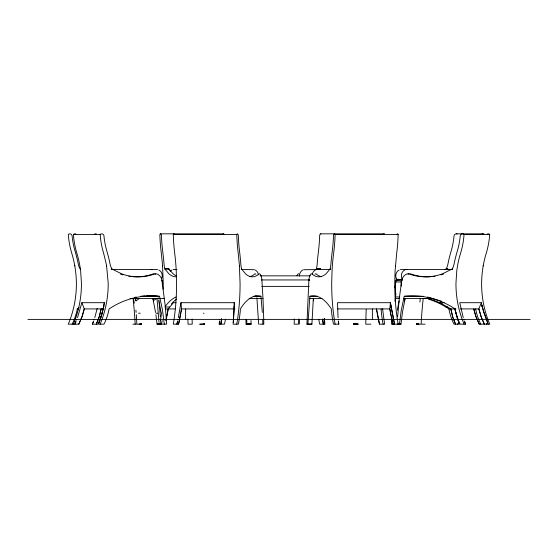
<?xml version="1.0" encoding="UTF-8"?>
<svg xmlns="http://www.w3.org/2000/svg" width="558" height="558" viewBox="0 0 558 558"><rect width="100%" height="100%" fill="white"/><g stroke="black" fill="none" stroke-linecap="round" stroke-linejoin="round"><path stroke-width="0.84" d="M233.286 322.643L234.29 305.937L233.111 324.17L238.357 324.17A54.105 20.269 90 0 0 240.435 308.923L242.123 306.321A87.69 32.845 -90 0 1 251.267 297.54L253.186 296.675A87.69 32.845 90 0 1 260.97 296.284L262.316 312.445M234.179 307.8L234.269 302.694L180.973 302.694L178.288 317.628M204.514 323.452L204.535 323.919C204.856 323.221 203.837 324.428 203.098 324.17M251.065 323.919L246.859 323.919C244.376 324.463 249.217 324.01 251.072 324.17L250.988 320.48M234.283 307.653L234.269 302.694L234.667 304.25M357.699 323.919L353.465 323.919C353.144 323.228 354.17 324.428 354.902 324.17M313.331 298.565L311.908 324.128L311.127 324.17A18.149 1.004 1.3 0 0 306.928 324.17L308.902 279.593A9.556 3.732 -90 0 1 310.394 274.71A5.594 2.183 -90 0 1 311.796 273.832A56.574 22.104 90 0 0 326.053 273.79L330.113 268.97A14.996 5.859 -90 0 0 330.901 264.053A124.274 48.56 -90 0 1 332.149 252.035A74.542 29.128 90 0 0 333.475 236.355L333.51 235.56A2.539 0.99 -90 0 1 335.1 234.451L398.147 234.451L398.119 235.33A77.736 30.376 -90 0 1 396.675 253.332L395.078 271L394.743 283.066A96.876 37.853 -90 0 0 398.168 324.17M313.484 300.281L313.45 300.504M335.1 234.451L335.072 235.33A77.736 30.376 -90 0 1 333.628 253.332A96.876 37.853 90 0 0 332.031 271L331.696 283.066A96.876 37.853 -90 0 0 335.121 324.17M404.613 300.281L404.592 300.811L405.129 298.509L404.466 300.504M135.845 300.281L136.18 300.727L139.493 298.418L134.91 298.565M299.332 324.17L299.527 319.462M353.465 323.919L353.486 323.452M307.883 324.17L309.899 296.284L317.683 296.284M141.509 323.452L141.551 323.919C141.899 323.298 140.079 324.289 139.102 324.17M159.037 323.452L159.086 323.919C159.483 323.277 157.754 324.275 157.056 324.149L166.556 324.17A401.474 369.556 -90 0 0 165.224 305.756L161.708 279.056A9.556 8.795 90 0 0 158.388 274.71A5.594 5.148 -90 0 0 155.082 273.832A56.574 52.075 -90 0 1 121.484 273.79L111.928 268.97A18.149 6.103 -57.2 0 0 111.251 268.844M418.235 323.919L416.449 323.919C416.108 323.305 417.914 324.275 418.898 324.17M479.21 324.17L475.751 316.114L473.728 308.923L475.974 316.756L479.21 324.17L489.743 324.17A96.876 89.817 -90 0 1 481.617 283.066C481.728 272.995 483.291 262.964 486.206 253.332A77.736 72.073 -90 0 0 489.631 235.33L489.694 234.451L464.033 234.451L463.977 235.33A77.736 72.073 -90 0 1 460.545 253.332A96.876 89.817 -90 0 0 456.758 271L455.963 283.066A96.876 89.817 -90 0 0 464.089 324.17M397.624 316.798L399.277 298.418L401.879 279.593A9.556 8.858 90 0 1 405.408 274.71A5.594 5.182 -90 0 1 408.742 273.832A56.574 52.459 90 0 0 442.578 273.79L452.203 268.97A17.926 5.775 57.4 0 1 452.852 268.844M416.449 323.919L416.491 323.452M399.451 324.17L401.286 310.115L404.236 296.284L423.048 296.284M391.835 317.53A401.474 369.556 90 0 0 391.444 324.17L400.965 324.17L402.437 312.438L404.669 300.853M395.001 301.355L395.943 293.508M419.902 302.087L420.293 298.418M219.692 320.132L219.733 319.748M313.463 300.776L313.666 298.558M395.378 265.985L395.441 265.469M221.547 319.281L220.856 324.17L221.547 318.527M395.608 296.019L395.315 298.418L399.668 298.565M219.21 324.17L219.517 321.68L219.21 324.17L224.518 324.17A54.105 21.141 90 0 0 225.439 319.281M394.938 287.705L396.292 279.056A9.556 8.795 -90 0 1 396.508 278.533M99.143 322.643L101.277 316.379L103.802 305.937L102.309 312.871L98.585 324.17L103.997 324.17A54.105 49.802 90 0 0 109.096 308.923L113.246 306.321A87.69 80.715 90 0 1 135.713 297.54L140.435 296.675A87.69 80.715 -90 0 1 159.553 296.284L162.483 310.115L164.303 324.17M313.443 300.741L313.519 300.023M180.973 302.694L181.524 308.923L181.099 311.566M77.52 317.628L81.866 302.694L104.325 302.694L103.488 307.653M176.063 302.694L173.461 302.694L168.181 308.923L167.044 315.472M168.181 308.923L165.991 320.522M180.918 312.633L179.655 319.281M181.524 308.923L178.539 324.17L173.28 324.17A96.876 36.291 -90 0 0 176.565 283.066L176.244 271A96.876 36.291 -90 0 0 174.71 253.332A77.736 29.121 -90 0 1 173.329 235.33L173.301 234.451A2.539 0.949 -90 0 1 174.319 234.06M103.418 307.8L104.325 302.694M397.303 310.115L399.137 300.86M166.793 316.756L166.005 320.438M177.786 320.132L177.869 319.748M179.474 320.132L178.539 324.17M97.197 308.483L94.776 317.628M81.866 302.694L84.272 308.923L82.026 316.756L78.79 324.17L68.257 324.17A96.876 89.817 90 0 0 76.383 283.066C76.272 272.995 74.709 262.964 71.794 253.332A77.736 72.073 90 0 1 68.369 235.33L68.306 234.451A2.539 2.351 -90 0 1 72.087 235.56L72.156 236.355A74.542 69.115 90 0 0 75.309 252.035A124.274 115.22 -90 0 1 78.273 264.053A14.996 13.901 -90 0 0 80.136 268.97A18.149 5.852 -57.4 0 1 80.617 268.872M427.805 297.805L427.616 298.565L423.229 298.418L422.469 305.756A401.474 372.242 -90 0 0 421.13 324.17L425.105 324.17M483.13 265.985L483.27 265.469M84.272 308.923L82.249 316.114L78.79 324.17M397.735 280.137L398.077 279.056M393.704 324.17L394.206 322.643L390.419 302.694L337.506 302.694L338.057 317.628M93.918 320.132L94.058 319.748M92.419 324.17L93.346 321.68L92.419 324.17L97.803 324.17A54.105 50.164 90 0 0 102.944 308.923M463.224 317.628L459.764 302.694L481.303 302.694L478.862 308.923L481.115 316.756L484.372 324.17L481.442 317.628L478.862 308.923L460.287 308.923M324.1 324.17L324.714 322.643L324.337 318.73M76.558 320.132L76.718 319.748M153.534 300.504L157.007 298.418L159.009 322.426M394.52 324.17L390.97 305.937L391.27 307.653M74.821 321.757L75.1 321.136M136.012 300.504L135.824 300.811L135.294 298.509L136.18 300.727L135.643 300.023M320.411 269.34L320.648 268.97L316.414 268.97A14.996 5.615 -90 0 0 317.167 264.053A124.274 46.551 -90 0 1 318.367 252.035A74.542 27.921 90 0 0 319.643 236.355L319.671 235.56A2.539 0.949 -90 0 1 320.927 234.018M404.327 300.727L404.78 300.023M171.362 304.061L171.425 303.991A87.69 34.261 90 0 1 176.502 299.165M486.318 324.17L487.643 322.643L483.207 310.143L481.303 302.694M457.483 324.17L458.857 322.643L454.693 308.483M153.387 300.281L153.408 300.811L152.836 298.523L157.007 298.418M444.921 269.709L446.072 268.97L447.858 268.97L447.279 269.34L447.662 269.521M72.149 324.17A54.105 50.164 -90 0 0 77.29 308.923L79.152 307.758M176.112 297.03L174.933 297.54A87.69 34.261 -90 0 0 165.398 306.321L164.952 306.984L169.639 306.984M246.113 324.114L246.873 324.17A18.149 1.004 -1.3 0 1 251.072 324.17M303.58 269.723L330.427 269.444M311.866 324.149L306.928 324.17M203.809 324.114L204.549 324.17A18.149 1.011 -1.3 0 0 200.315 324.17M173.14 269.605L176.991 269.444M405.98 269.605L407.263 269.444M400.393 269.605L452.524 269.444M169.255 269.298L168.579 269.521L169.778 270.079L173.099 273.79A56.574 22.104 -90 0 0 176.614 276.064M401.718 280.137L401.927 280.116A17.933 2.002 16.2 0 1 402.046 280.102L396.605 280.137A1.96 1.8 -90 0 0 395.483 281.95L395.483 296.954L399.779 296.954M173.301 234.451L236.808 234.451A2.539 0.949 -90 0 1 238.329 235.56L238.364 236.355A74.542 27.921 90 0 0 239.633 252.035A124.274 46.551 -90 0 1 240.833 264.053A14.996 5.615 -90 0 0 241.586 268.97L245.478 273.79A56.574 21.197 90 0 0 259.149 273.832A5.594 2.093 90 0 1 260.495 274.71A9.556 3.578 -90 0 1 261.841 279.056L262.971 298.418L249.147 298.565M357.685 324.17A18.149 1.011 1.3 0 0 353.451 324.17L354.156 324.107M308.839 280.137L309.509 280.116M164.471 298.418L133.355 298.565L134.394 303.161M130.14 298.516L133.062 298.418L133.822 305.756A401.474 372.242 90 0 1 135.162 324.17M400.944 324.149L398.893 324.17A18.149 0.412 3.2 0 0 397.184 324.17M418.207 324.17A18.149 0.425 3.2 0 0 416.421 324.17L418.151 324.107M160.446 233.83L223.493 233.83M320.627 233.83L384.134 233.83M456.43 233.83L483.186 233.83M73.37 324.17A96.876 89.168 90 0 0 81.433 283.066L80.645 271A96.876 89.168 90 0 0 76.885 253.332A77.736 71.557 -90 0 1 73.482 235.33L73.419 234.451L100.182 234.451A2.539 2.337 -90 0 1 103.934 235.56L104.004 236.355A74.542 68.613 90 0 0 107.129 252.035A124.274 114.39 90 0 1 110.072 264.053A14.996 13.804 90 0 0 111.928 268.97M169.778 270.079L169.039 268.97L164.84 268.97A14.996 5.859 90 0 1 164.052 264.053A124.274 48.56 90 0 0 162.803 252.035A74.542 29.128 90 0 1 161.471 236.355L161.443 235.56A2.539 0.99 -90 0 0 159.853 234.451L159.881 235.33A77.736 30.376 -90 0 0 161.325 253.332L162.531 265.029L163.257 283.066A96.876 37.853 -90 0 1 163.201 289.114M111.502 269.444L157.607 269.605M241.44 269.444L254.42 269.723M259.986 275.84L310.192 275.84M396.919 279.649L402.081 279.649M397.826 279.802L402.179 279.809M261.43 279.949L309.585 279.949M395.483 281.95L401.495 281.95M261.737 286.387L309.23 286.387M140.539 296.284L159.553 296.284M253.248 296.284L260.97 296.284M309.662 298.565L321.952 298.565M403.664 298.565L429.325 298.565M444.147 302.694L439.83 302.694L450.829 308.923L452.629 316.756L455.551 324.17L452.915 317.628L450.829 308.923M445.814 306.984L447.809 306.984M77.29 308.923L78.525 308.923M84.202 308.923L103.781 308.923M165.154 308.923L175.142 308.923M181.231 308.923L234.995 308.923M337.611 308.923L389.819 308.923L390.956 315.472M428.502 299.165A87.69 80.715 90 0 1 444.754 306.321L448.904 308.923L455.921 308.923M138.53 313.219L140.267 313.219M156.045 313.219L157.788 313.219M203.307 313.219L204.012 313.219M27.9 319.392L530.1 319.392M132.895 324.17L136.87 324.17A401.474 372.242 90 0 0 136.271 314.586M137.54 324.17L141.579 324.17L139.849 324.107M199.394 324.17L204.549 324.17M259.582 324.17L263.815 324.17A401.474 150.395 -90 0 0 263.271 305.756L262.971 298.418M338.79 324.17L338.483 321.68L338.79 324.17L333.482 324.17A54.105 21.141 90 0 1 331.312 308.923A87.69 34.261 -90 0 0 309.899 296.284M353.451 324.17L358.606 324.17M370.93 324.17L365.769 324.17A401.474 156.868 90 0 1 366.194 309.432M377.082 312.633L379.461 324.17L384.72 324.17A96.876 36.291 90 0 1 382.649 308.72M416.421 324.17L420.46 324.17M465.581 324.17L464.654 321.68L465.581 324.17L460.197 324.17A54.105 50.164 -90 0 1 455.056 308.923A87.69 81.301 -90 0 0 404.236 296.284M157.035 324.17L155.912 314.775M157.37 324.107L159.107 324.17A18.149 0.412 -3.2 0 1 160.816 324.17L160.613 320.48M150.737 269.444L152.439 269.723M152.815 298.565L153.673 300.727L153.22 300.023M398.914 323.919L400.63 324.107M447.279 269.34L447.349 269.298M311.141 323.919L311.859 324.107M427.651 297.037L441.601 301.292M442.389 304.061L442.25 303.991A87.69 80.715 -90 0 0 428.746 298.711M488.264 324.17L483.995 312.871L481.875 305.17M463.942 319.748L464.082 320.132M74.73 265.469L74.87 265.985M106.557 265.469L106.697 265.985M482.489 307.653L482.056 305.937L482.496 307.8M157.816 296.479L157.768 296.284A87.69 80.715 90 0 0 146.601 295.907M158.144 297.805L158.333 298.565M158.863 300.86L161.081 312.445M153.331 300.853L155.563 312.438M379.461 324.17L376.476 308.923L376.901 311.566M454.742 308.581L457.379 318.59L459.415 324.17L454.003 324.17A54.105 49.802 90 0 1 448.904 308.923M391.207 316.756L392.881 324.17L389.819 308.923L390.419 302.694L391.2 307.8M323.131 322.97L323.312 324.17L322.657 319.036M323.082 322.643L322.663 319.281M162.559 265.469L162.622 265.985M338.267 319.748L338.308 320.132M239.403 265.469L239.459 265.985M158.877 299.883L159.037 301.355M324.282 318.59L324.889 324.17L319.643 324.17A54.105 20.269 90 0 1 318.757 319.281M256.75 296.479L256.736 296.284A87.69 32.845 90 0 0 255.438 296.005M256.889 297.805L258.668 324.17M159.183 302.82L160.376 316.798M100.182 234.451L100.245 235.33A77.736 71.557 -90 0 0 103.642 253.332L106.494 265.029L108.196 283.066A96.876 89.168 90 0 1 100.126 324.17M245.89 319.42L246.092 324.128M262.706 319.462L262.902 324.17M246.845 323.452L246.859 323.919M246.776 320.278L246.831 322.426M236.808 234.451L236.829 235.33A77.736 29.121 -90 0 0 238.217 253.332L239.375 265.029L240.066 283.066A96.876 36.291 -90 0 1 236.787 324.17M447.662 268.97L447.662 269.34M401.16 286.121L401.16 281.95A1.96 1.814 -90 0 1 401.976 280.318M372.374 308.965L372.374 319.392M320.18 268.97L320.18 269.34M185.626 308.965L185.626 319.392M168.579 268.97L168.579 269.34M162.518 284.454L162.518 281.95A1.96 1.8 -90 0 0 161.555 280.221M223.179 234.018A2.539 0.99 -90 0 1 223.967 234.06M176.028 276.831A56.574 22.104 90 0 1 168.9 273.79L164.84 268.97A18.149 14.375 -33.4 0 1 169.039 268.97M161.527 312.871A96.876 37.853 -90 0 1 160.502 320.194M187.9 319.009A401.474 156.868 90 0 1 188.025 324.17L192.231 324.17A401.474 156.868 90 0 0 192.105 319.009M162.183 320.522A54.105 21.141 -90 0 1 161.471 324.17M170.253 271.341A6.187 5.65 -90 0 1 171.948 270.051M94.616 234.018A2.539 2.351 -90 0 1 96.492 234.06M135.922 310.171A401.474 372.242 90 0 1 136.103 312.375M73.419 234.451A2.539 2.337 -90 0 1 75.93 234.06M134.708 297.372A87.69 80.715 90 0 1 136.285 297.072M141.028 296.354A87.69 80.715 90 0 1 145.003 295.991M155.257 274.034A5.594 5.148 -90 0 1 155.731 274.215M154.287 273.832A5.594 5.148 -90 0 0 153.297 273.832A56.574 52.075 -90 0 1 133.076 276.705M131.374 276.552A56.574 52.075 -90 0 1 128.828 276.21M122.969 274.878A56.574 52.075 -90 0 1 120.514 274.083M139.793 324.17A18.149 0.425 -3.2 0 1 141.579 324.17M161.611 278.707A6.061 5.699 -90 0 0 162.183 276.273L162.183 276.084A5.838 5.489 -90 0 0 162.029 274.062L161.408 272.485A6.187 5.817 -90 0 0 158.835 270.051M255.906 274.215A5.594 2.093 -90 0 0 254.915 273.832A56.574 21.197 90 0 1 249.817 276.649M241.244 268.928A18.149 14.48 -32.3 0 1 241.586 268.97M255.201 270.051A6.187 5.608 -90 0 1 257.691 272.485L258.284 274.062A5.838 5.287 -90 0 1 258.354 274.397M330.113 268.97A17.926 14.201 33.4 0 1 330.455 268.928M397.08 234.06A2.539 0.99 -90 0 1 398.147 234.451M314.97 274.215A5.594 2.183 90 0 1 316.002 273.832A56.574 22.104 90 0 0 321.317 276.649M315.423 270.051A6.187 5.65 -90 0 0 312.912 272.485L312.313 274.062A5.838 5.329 -90 0 0 312.25 274.397M464.033 234.451A2.539 2.351 -90 0 0 460.259 235.56L460.19 236.355A74.542 69.115 -90 0 1 457.037 252.035A124.274 115.22 -90 0 0 454.072 264.053A14.996 13.901 90 0 1 452.203 268.97M487.169 234.06A2.539 2.351 -90 0 1 489.694 234.451M408.003 274.215A5.594 5.182 -90 0 1 408.958 273.908M409.949 273.804A5.594 5.182 -90 0 1 410.451 273.832A56.574 52.459 90 0 0 430.818 276.705M443.47 274.083A56.574 52.459 90 0 1 440.994 274.878M435.094 276.21A56.574 52.459 90 0 1 432.534 276.552M402.332 279.342A6.061 5.664 -90 0 1 401.425 276.273L401.432 276.084A5.838 5.447 -90 0 1 401.579 274.062L402.199 272.485A6.187 5.782 -90 0 1 404.759 270.051M482.07 234.06A2.539 2.337 -90 0 1 483.932 234.018M480.766 324.17A54.105 49.802 -90 0 1 475.66 308.923M457.169 234.018A2.539 2.337 -90 0 0 454.066 235.56L453.996 236.355A74.542 68.613 90 0 1 450.871 252.035A124.274 114.39 90 0 0 447.928 264.053A14.996 13.804 90 0 1 446.072 268.97A18.149 6.103 57.2 0 1 447.858 268.97M396.919 279.642A6.061 5.699 -90 0 1 395.817 276.273L395.817 276.084A5.838 5.489 -90 0 1 395.971 274.062L396.592 272.485A6.187 5.817 -90 0 1 399.165 270.051M383.681 234.06A2.539 0.949 -90 0 1 384.434 234.018M383.144 324.17A54.105 20.269 90 0 1 381.072 308.923M297.002 275.778A9.556 3.578 90 0 1 297.505 274.71A5.594 2.093 -90 0 1 298.851 273.832M316.414 268.97A18.149 14.48 32.3 0 1 320.648 268.97M294.303 319.009A401.474 150.395 90 0 0 294.185 324.17L298.418 324.17A401.474 150.395 90 0 1 298.537 319.009M302.799 270.051A6.187 5.608 90 0 0 300.309 272.485L299.716 274.062A5.838 5.287 -90 0 0 299.569 276.084M101.089 308.923L99.268 316.756L96.318 324.17L99.463 316.114L101.089 308.923M176.998 324.024L177.472 321.68L176.998 324.024M74.981 324.024L75.93 321.68L74.981 324.024"/></g></svg>
